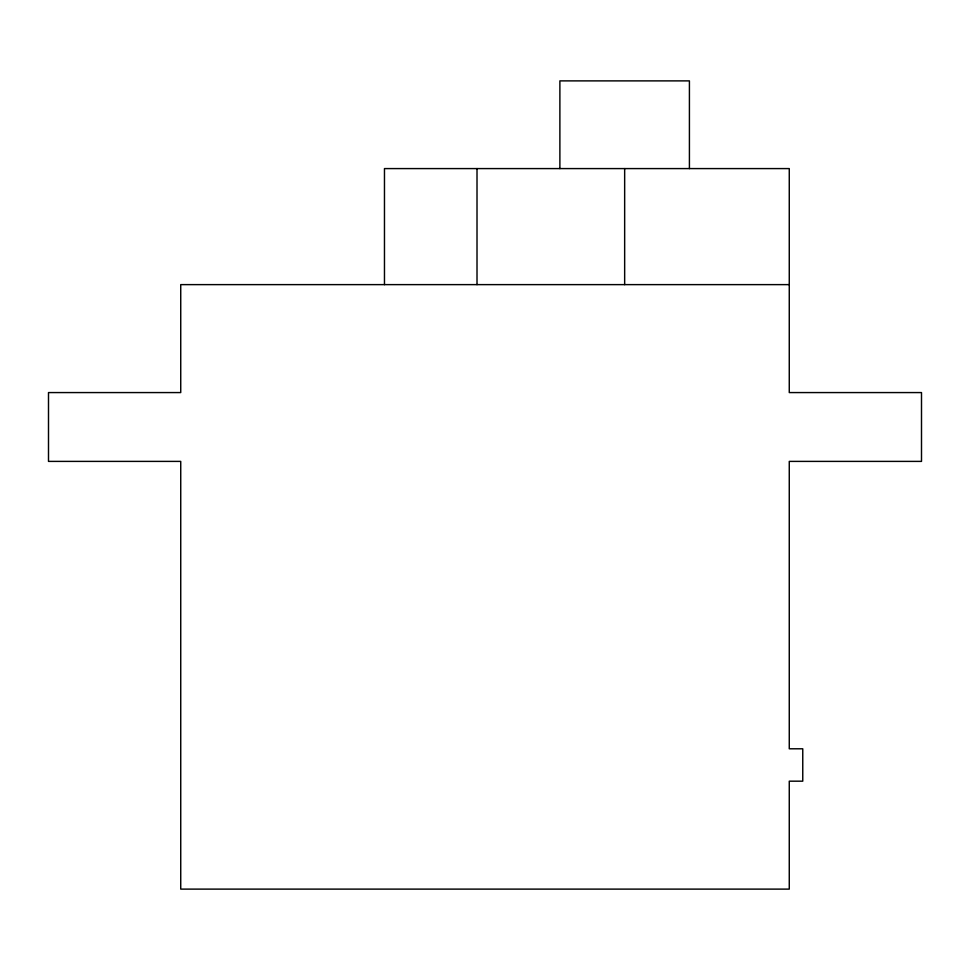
<?xml version="1.0" encoding="UTF-8"?>
<svg xmlns="http://www.w3.org/2000/svg" width="970" height="970" viewBox="0 0 970 970"><rect width="100%" height="100%" fill="white"/><g stroke="black" fill="none" stroke-linecap="round" stroke-linejoin="round"><path stroke-width="1.45" d="M789.265 284.622L180.735 284.622L180.735 392.571L48.5 392.571L48.5 461.393L180.735 461.393L180.735 889.114L789.265 889.114L789.265 781.177L802.76 781.177L802.76 748.791L789.265 748.791L789.265 461.393L921.5 461.393L921.5 392.571L789.265 392.571L789.265 168.586L384.472 168.586L384.472 284.622M689.415 168.586L689.415 80.886L559.884 80.886L559.884 168.586M624.656 168.586L624.656 284.622M477.01 168.586L477.01 284.622"/></g></svg>
